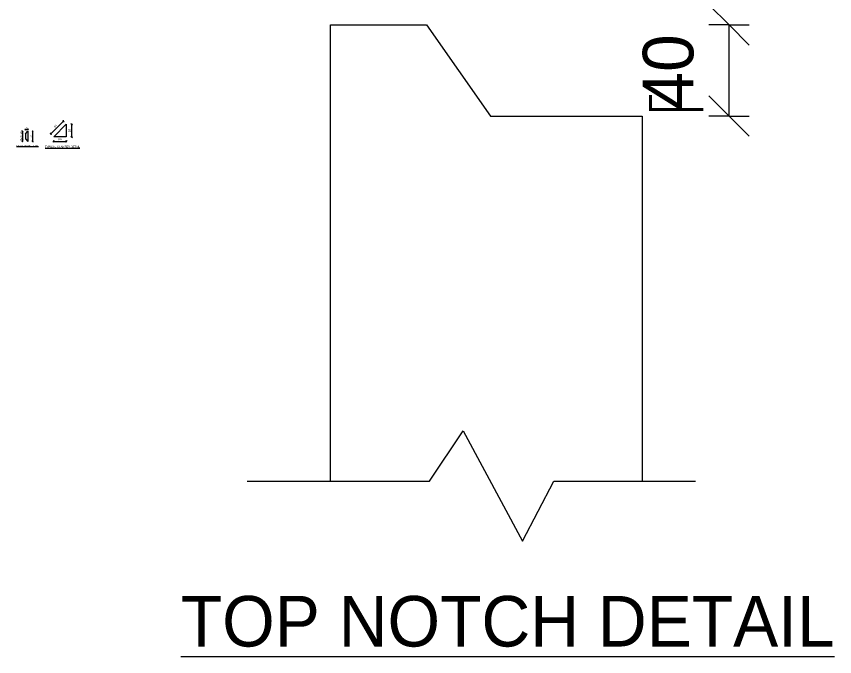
# Model space of a CAD drawing. Header units: millimetres. Extents: x -6666 to 6873, y 1067 to 19439.
# Drawn here: x 3637 to 6873, y 1067 to 3599 of the extents above; entities that cross this region are included whole.
import ezdxf

# ---------------------------------------------------------------- set-up
doc = ezdxf.new("R2010")
doc.units = ezdxf.units.MM
for name, color, linetype, lineweight in [('A-ANNO-DIMS', 211, 'Continuous', 9), ('A-ANNO-DIMS-2', 211, 'Continuous', 9), ('A-ANNO-DIMS-3', 211, 'Continuous', 9), ('A-ANNO-DIMS-80', 211, 'Continuous', 9), ('A-DETL-THIN', 151, 'Continuous', 18), ('G-ANNO-TEXT', 231, 'Continuous', 9)]:
    doc.layers.add(name, color=color, linetype=linetype, lineweight=lineweight)
doc.styles.add('Arial_2', font='arial.ttf', dxfattribs={"height": 5})
doc.styles.add('Arial_3', font='arial.ttf', dxfattribs={"height": 7.5})
doc.styles.add('Nirmala UI Semilight_2', font='NirmalaS.ttf', dxfattribs={"height": 5})
doc.styles.add('Nirmala UI Semilight_3', font='NirmalaS.ttf', dxfattribs={"height": 7.5})
doc.styles.add('Nirmala UI Semilight_4', font='NirmalaS.ttf', dxfattribs={"height": 200})
doc.styles.add('Nirmala UI Semilight_5', font='NirmalaS.ttf', dxfattribs={"height": 200})
doc.dimstyles.new('Arrow_Filled_-_2_5_NI_UI_3', dxfattribs={"dimscale": 304.8, "dimtxt": 5.23682, "dimasz": 0.013123, "dimexe": 0.006562, "dimexo": 0.0625, "dimgap": 0.006562, "dimtad": 1, "dimdec": 4, "dimzin": 0, "dimdsep": 46, "dimtxsty": 'Nirmala UI Semilight_2', "dimblk1": 'OBLIQUE', "dimblk2": 'OBLIQUE', "dimsah": 1, "dimcen": 0.09, "dimazin": 0, "dimtfac": 1, "dimtdec": 4, "dimtix": 1, "dimtmove": 0, "dimatfit": 3, "dimfxl": 0.006562, "dimfxlon": 1, "dimtvp": 1, "dimtolj": 1, "dimtzin": 0, "dimarcsym": 2})
doc.dimstyles.new('Arrow_Filled_-_2_5_NI_UI_4', dxfattribs={"dimscale": 304.8, "dimtxt": 7.85523, "dimasz": 0.019685, "dimexe": 0.009843, "dimexo": 0.0625, "dimgap": 0.009843, "dimtad": 1, "dimdec": 4, "dimzin": 0, "dimdsep": 46, "dimtxsty": 'Nirmala UI Semilight_3', "dimblk1": 'OBLIQUE', "dimblk2": 'OBLIQUE', "dimsah": 1, "dimcen": 0.09, "dimazin": 0, "dimtfac": 1, "dimtdec": 4, "dimtix": 1, "dimtmove": 0, "dimatfit": 3, "dimfxl": 0.009843, "dimfxlon": 1, "dimtvp": 1, "dimtolj": 1, "dimtzin": 0, "dimarcsym": 2})
doc.dimstyles.new('Arrow_Filled_-_2_5_NI_UI_6', dxfattribs={"dimscale": 304.8, "dimtxt": 209.472789, "dimasz": 0.524934, "dimexe": 0.262467, "dimexo": 0.0625, "dimgap": 0.262467, "dimtad": 1, "dimdec": 4, "dimzin": 0, "dimdsep": 46, "dimtxsty": 'Nirmala UI Semilight_4', "dimblk1": 'OBLIQUE', "dimblk2": 'OBLIQUE', "dimsah": 1, "dimcen": 0.09, "dimazin": 0, "dimtfac": 1, "dimtdec": 4, "dimtix": 1, "dimtmove": 0, "dimatfit": 3, "dimfxl": 0.262467, "dimfxlon": 1, "dimtvp": 1, "dimtolj": 1, "dimtzin": 0, "dimarcsym": 2})

# ---------------------------------------------------------------- blocks, each defined once
blk = doc.blocks.new('DIMBLOCK40-GROOVE DETAIL')
at = {"layer": 'A-ANNO-DIMS-2'}
for p, q in [((3673.3, 3152), (3671.3, 3150)), ((3673.3, 3152), (3675.3, 3154)), ((3673.3, 3152), (3673.3, 3154)), ((3673.3, 3152), (3683.3, 3152)), ((3673.3, 3152), (3673.3, 3150)), ((3683.3, 3152), (3681.3, 3150)), ((3683.3, 3152), (3685.3, 3154)), ((3683.3, 3152), (3683.3, 3154)), ((3683.3, 3152), (3683.3, 3150))]:
    blk.add_line(p, q, dxfattribs=at)
at = {"layer": 'A-ANNO-DIMS-2', "color": 0, "insert": (3675.1, 3160.6), "char_height": 5, "width": 7.77, "attachment_point": 1, "line_spacing_factor": 1.142579, "style": 'Nirmala UI Semilight_2'}
blk.add_mtext('10', dxfattribs=at)
blk = doc.blocks.new('_Oblique')
at = {"color": 0, "linetype": 'ByBlock', "lineweight": -2}
blk.add_line((-0.5, -0.5), (0.5, 0.5), dxfattribs=at)
blk = doc.blocks.new('DIMBLOCK41-GROOVE DETAIL')
at = {"layer": 'A-ANNO-DIMS-2'}
for p, q in [((3661.2, 3144.9), (3659.2, 3146.9)), ((3661.2, 3144.9), (3659.2, 3144.9)), ((3661.2, 3144.9), (3661.2, 3134.9)), ((3661.2, 3144.9), (3663.2, 3142.9)), ((3661.2, 3144.9), (3663.2, 3144.9)), ((3661.2, 3134.9), (3659.2, 3136.9)), ((3661.2, 3134.9), (3659.2, 3134.9)), ((3661.2, 3134.9), (3663.2, 3132.9)), ((3661.2, 3134.9), (3663.2, 3134.9))]:
    blk.add_line(p, q, dxfattribs=at)
at = {"layer": 'A-ANNO-DIMS-2', "color": 0, "insert": (3652.7, 3136.7), "char_height": 5, "width": 7.77, "attachment_point": 1, "rotation": 90, "line_spacing_factor": 1.142579, "style": 'Nirmala UI Semilight_2'}
blk.add_mtext('10', dxfattribs=at)
blk = doc.blocks.new('DIMBLOCK42-GROOVE DETAIL')
at = {"layer": 'A-ANNO-DIMS-2'}
for p, q in [((3661.2, 3134.9), (3659.2, 3136.9)), ((3661.2, 3134.9), (3659.2, 3134.9)), ((3661.2, 3114.9), (3659.2, 3116.9)), ((3661.2, 3114.9), (3659.2, 3114.9)), ((3661.2, 3134.9), (3661.2, 3114.9)), ((3661.2, 3134.9), (3663.2, 3132.9)), ((3661.2, 3134.9), (3663.2, 3134.9)), ((3661.2, 3114.9), (3663.2, 3112.9)), ((3661.2, 3114.9), (3663.2, 3114.9))]:
    blk.add_line(p, q, dxfattribs=at)
at = {"layer": 'A-ANNO-DIMS-2', "color": 0, "insert": (3652.7, 3121.1), "char_height": 5, "width": 9.141, "attachment_point": 1, "rotation": 90, "line_spacing_factor": 1.142579, "style": 'Nirmala UI Semilight_2'}
blk.add_mtext('20', dxfattribs=at)
blk = doc.blocks.new('DIMBLOCK43-GROOVE DETAIL')
at = {"layer": 'A-ANNO-DIMS-2'}
for p, q in [((3661.2, 3114.9), (3659.2, 3116.9)), ((3661.2, 3114.9), (3659.2, 3114.9)), ((3661.2, 3104.9), (3659.2, 3106.9)), ((3661.2, 3114.9), (3661.2, 3104.9)), ((3661.2, 3114.9), (3663.2, 3112.9)), ((3661.2, 3114.9), (3663.2, 3114.9)), ((3661.2, 3104.9), (3659.2, 3104.9)), ((3661.2, 3104.9), (3663.2, 3102.9)), ((3661.2, 3104.9), (3663.2, 3104.9))]:
    blk.add_line(p, q, dxfattribs=at)
at = {"layer": 'A-ANNO-DIMS-2', "color": 0, "insert": (3652.7, 3106.7), "char_height": 5, "width": 7.77, "attachment_point": 1, "rotation": 90, "line_spacing_factor": 1.142579, "style": 'Nirmala UI Semilight_2'}
blk.add_mtext('10', dxfattribs=at)
blk = doc.blocks.new('DIMBLOCK44-GROOVE DETAIL')
at = {"layer": 'A-ANNO-DIMS-2'}
for p, q in [((3701.4, 3144.9), (3699.4, 3146.9)), ((3701.4, 3144.9), (3699.4, 3144.9)), ((3701.4, 3144.9), (3701.4, 3104.9)), ((3701.4, 3144.9), (3703.4, 3142.9)), ((3701.4, 3144.9), (3703.4, 3144.9)), ((3701.4, 3104.9), (3699.4, 3106.9)), ((3701.4, 3104.9), (3699.4, 3104.9)), ((3701.4, 3104.9), (3703.4, 3102.9)), ((3701.4, 3104.9), (3703.4, 3104.9))]:
    blk.add_line(p, q, dxfattribs=at)
at = {"layer": 'A-ANNO-DIMS-2', "color": 0, "insert": (3692.9, 3121.1), "char_height": 5, "width": 9.255, "attachment_point": 1, "rotation": 90, "line_spacing_factor": 1.142579, "style": 'Nirmala UI Semilight_2'}
blk.add_mtext('40', dxfattribs=at)
blk = doc.blocks.new('DIMBLOCK45-CHAMFER DETAIL')
at = {"layer": 'A-ANNO-DIMS-3'}
for p, q in [((3784.9, 3104.9), (3787.9, 3107.9)), ((3784.9, 3104.9), (3784.9, 3107.9)), ((3834.9, 3104.9), (3837.9, 3107.9)), ((3834.9, 3104.9), (3834.9, 3107.9)), ((3784.9, 3104.9), (3781.9, 3101.9)), ((3784.9, 3104.9), (3834.9, 3104.9)), ((3784.9, 3104.9), (3784.9, 3101.9)), ((3834.9, 3104.9), (3831.9, 3101.9)), ((3834.9, 3104.9), (3834.9, 3101.9))]:
    blk.add_line(p, q, dxfattribs=at)
at = {"layer": 'A-ANNO-DIMS-3', "color": 0, "insert": (3805.1, 3117.7), "char_height": 7.5, "width": 11.654, "attachment_point": 1, "line_spacing_factor": 1.142579, "style": 'Nirmala UI Semilight_3'}
blk.add_mtext('\u202a10', dxfattribs=at)
blk = doc.blocks.new('DIMBLOCK46-CHAMFER DETAIL')
at = {"layer": 'A-ANNO-DIMS-3'}
for p, q in [((3855.9, 3172.8), (3852.9, 3175.8)), ((3855.9, 3172.8), (3852.9, 3172.8)), ((3855.9, 3172.8), (3855.9, 3122.8)), ((3855.9, 3172.8), (3858.9, 3169.8)), ((3855.9, 3172.8), (3858.9, 3172.8)), ((3855.9, 3122.8), (3852.9, 3125.8)), ((3855.9, 3122.8), (3852.9, 3122.8)), ((3855.9, 3122.8), (3858.9, 3119.8)), ((3855.9, 3122.8), (3858.9, 3122.8))]:
    blk.add_line(p, q, dxfattribs=at)
at = {"layer": 'A-ANNO-DIMS-3', "color": 0, "insert": (3843.1, 3142.9), "char_height": 7.5, "width": 11.654, "attachment_point": 1, "rotation": 90, "line_spacing_factor": 1.142579, "style": 'Nirmala UI Semilight_3'}
blk.add_mtext('\u202a10', dxfattribs=at)
blk = doc.blocks.new('DIMBLOCK47-CHAMFER DETAIL')
at = {"layer": 'A-ANNO-DIMS-3'}
for p, q in [((3773.1, 3134.7), (3823.1, 3184.7)), ((3823.1, 3184.7), (3820.9, 3186.8)), ((3823.1, 3184.7), (3823.1, 3188.9)), ((3823.1, 3184.7), (3823.1, 3180.4)), ((3823.1, 3184.7), (3825.2, 3182.5)), ((3773.1, 3134.7), (3773.1, 3138.9)), ((3773.1, 3134.7), (3770.9, 3136.8)), ((3773.1, 3134.7), (3773.1, 3130.4)), ((3773.1, 3134.7), (3775.2, 3132.5))]:
    blk.add_line(p, q, dxfattribs=at)
at = {"layer": 'A-ANNO-DIMS-3', "color": 0, "insert": (3785.5, 3165.2), "char_height": 7.5, "width": 11.826, "attachment_point": 1, "rotation": 45, "line_spacing_factor": 1.142579, "style": 'Nirmala UI Semilight_3'}
blk.add_mtext('\u202a14', dxfattribs=at)
blk = doc.blocks.new('DIMBLOCK51-TOP NOTCH DETAIL')
at = {"layer": 'A-ANNO-DIMS-80'}
for p, q in [((6455.7, 3565.5), (6375.7, 3645.5)), ((6455.7, 3565.5), (6375.7, 3565.5)), ((6455.7, 3205), (6455.7, 3565.5)), ((6455.7, 3565.5), (6535.7, 3485.5)), ((6455.7, 3565.5), (6535.7, 3565.5)), ((6455.7, 3205), (6375.7, 3285)), ((6455.7, 3205), (6375.7, 3205)), ((6455.7, 3205), (6535.7, 3125)), ((6455.7, 3205), (6535.7, 3205))]:
    blk.add_line(p, q, dxfattribs=at)
at = {"layer": 'A-ANNO-DIMS-80', "color": 0, "insert": (6114.7, 3231), "char_height": 200, "width": 370.196, "attachment_point": 1, "rotation": 90, "line_spacing_factor": 1.142579, "style": 'Nirmala UI Semilight_4'}
blk.add_mtext('\u202a40', dxfattribs=at)

msp = doc.modelspace()

# ---------------------------------------------------------------- linework, layer by layer
at = {"layer": 'A-DETL-THIN', "lineweight": 9}
for p, q in [((4879.65817, 1760.77489), (4879.65817, 3565.45823)), ((4879.65817, 3565.45823), (5259.65817, 3565.45823)), ((5259.65817, 3565.45823), (5512.0318, 3205.03133)), ((5512.0318, 3205.03133), (6112.0318, 3205.03133)), ((6112.0318, 3205.03133), (6112.0318, 1760.77489)), ((5270.63796, 1760.77489), (5404.84426, 1959.7439)), ((5404.84426, 1959.7439), (5639.04404, 1523.30928)), ((4550.63796, 1760.77489), (5270.63796, 1760.77489)), ((5639.04404, 1523.30928), (5762.67276, 1760.77489)), ((5762.67276, 1760.77489), (6322.67276, 1760.77489))]:
    msp.add_line(p, q, dxfattribs=at)
at = {"layer": 'A-DETL-THIN'}
for p, q in [((3834.927, 3172.79249), (3784.927, 3122.79249)), ((3834.927, 3172.79249), (3834.927, 3122.79249)), ((3673.32696, 3134.93342), (3683.32696, 3144.93342)), ((3683.32696, 3144.93342), (3683.32696, 3104.93342)), ((3673.32696, 3134.93342), (3673.32696, 3114.93342)), ((3673.32696, 3134.93342), (3674.12696, 3134.93342)), ((3673.32696, 3114.93342), (3683.32696, 3104.93342)), ((3673.32696, 3114.93342), (3674.12696, 3114.93342)), ((3834.927, 3122.79249), (3784.927, 3122.79249))]:
    msp.add_line(p, q, dxfattribs=at)

# ---------------------------------------------------------------- texts
at = {"layer": 'G-ANNO-TEXT', "color": 7, "attachment_point": 1}
for s, insert, char_height, width, style in [('\\LTYPICAL GROOVE DETAIL', (3637.32572, 3090.65698), 5, 106.784775, 'Arial_2'), ('\\LTYPICAL CHAMFER DETAIL', (3750.84879, 3087.48198), 7.5, 166.9113375, 'Arial_3'), ('\\LTOP NOTCH DETAIL', (4287.75941, 1307.16895), 200, 2975.864, 'Nirmala UI Semilight_5')]:
    msp.add_mtext(s, dxfattribs=dict(at, insert=insert, char_height=char_height, width=width, style=style))

# ---------------------------------------------------------------- dimensions: what is measured, and where the dimension line sits
at = {"layer": 'A-ANNO-DIMS'}
for base, p1, p2, angle, text, dimstyle, override, picture, middle in [((6455.68729, 3565.45823), (6375.68729, 3205.03133), (6375.68729, 3565.45823), 90, '\u202a40', 'Arrow_Filled_-_2_5_NI_UI_6', {"dimpost": '<>', "dimfxl": 360.426899}, 'DIMBLOCK51-TOP NOTCH DETAIL', (6255.25513, 3385.24478)), ((3823.06737, 3184.65212), (3775.1887, 3132.5308), (3825.1887, 3182.5308), 45, '\u202a14', 'Arrow_Filled_-_2_5_NI_UI_4', {"dimpost": '<>', "dimfxl": 70.710678}, 'DIMBLOCK47-CHAMFER DETAIL', (3792.73782, 3164.98167)), ((3855.93432, 3122.79249), (3852.93432, 3172.79249), (3852.93432, 3122.79249), 90, '\u202a10', 'Arrow_Filled_-_2_5_NI_UI_4', {"dimpost": '<>', "dimfxl": 50}, 'DIMBLOCK46-CHAMFER DETAIL', (3848.39719, 3147.79249))]:
    dim = msp.add_linear_dim(base=base, p1=p1, p2=p2, angle=angle, text=text, dimstyle=dimstyle, override=override, dxfattribs=at)
    dim.commit()
    dim.dimension.update_dxf_attribs({"geometry": picture, "text_midpoint": middle})
for base, p1, p2, override, picture, middle in [((3661.22644, 3134.93342), (3663.22644, 3144.93342), (3663.22644, 3134.93342), {"dimpost": '<>', "dimfxl": 10}, 'DIMBLOCK41-GROOVE DETAIL', (3656.62881, 3139.93342)), ((3701.40308, 3104.93342), (3699.40308, 3144.93342), (3699.40308, 3104.93342), {"dimpost": '<>', "dimfxl": 40}, 'DIMBLOCK44-GROOVE DETAIL', (3696.8194, 3124.93342)), ((3661.22644, 3114.93342), (3663.22644, 3134.93342), (3663.22644, 3114.93342), {"dimpost": '<>', "dimfxl": 20}, 'DIMBLOCK42-GROOVE DETAIL', (3656.64276, 3124.93342)), ((3661.22644, 3104.93342), (3663.22644, 3114.93342), (3663.22644, 3104.93342), {"dimpost": '<>', "dimfxl": 10}, 'DIMBLOCK43-GROOVE DETAIL', (3656.62881, 3109.93342))]:
    dim = msp.add_linear_dim(base=base, p1=p1, p2=p2, angle=90, dimstyle='Arrow_Filled_-_2_5_NI_UI_3', override=override, dxfattribs=at)
    dim.commit()
    dim.dimension.update_dxf_attribs({"geometry": picture, "text_midpoint": middle})
dim = msp.add_linear_dim(base=(3683.32696, 3152.04854), p1=(3673.32696, 3150.04854), p2=(3683.32696, 3150.04854), dimstyle='Arrow_Filled_-_2_5_NI_UI_3', override={"dimpost": '<>', "dimfxl": 10}, dxfattribs=at)
dim.commit()
dim.dimension.update_dxf_attribs({"geometry": 'DIMBLOCK40-GROOVE DETAIL', "text_midpoint": (3678.32696, 3156.64617)})
dim = msp.add_linear_dim(base=(3834.927, 3104.90761), p1=(3784.927, 3107.90761), p2=(3834.927, 3107.90761), text='\u202a10', dimstyle='Arrow_Filled_-_2_5_NI_UI_4', override={"dimpost": '<>', "dimfxl": 50}, dxfattribs=at)
dim.commit()
dim.dimension.update_dxf_attribs({"geometry": 'DIMBLOCK45-CHAMFER DETAIL', "text_midpoint": (3809.927, 3112.44474)})

doc.saveas('drawing.dxf')
